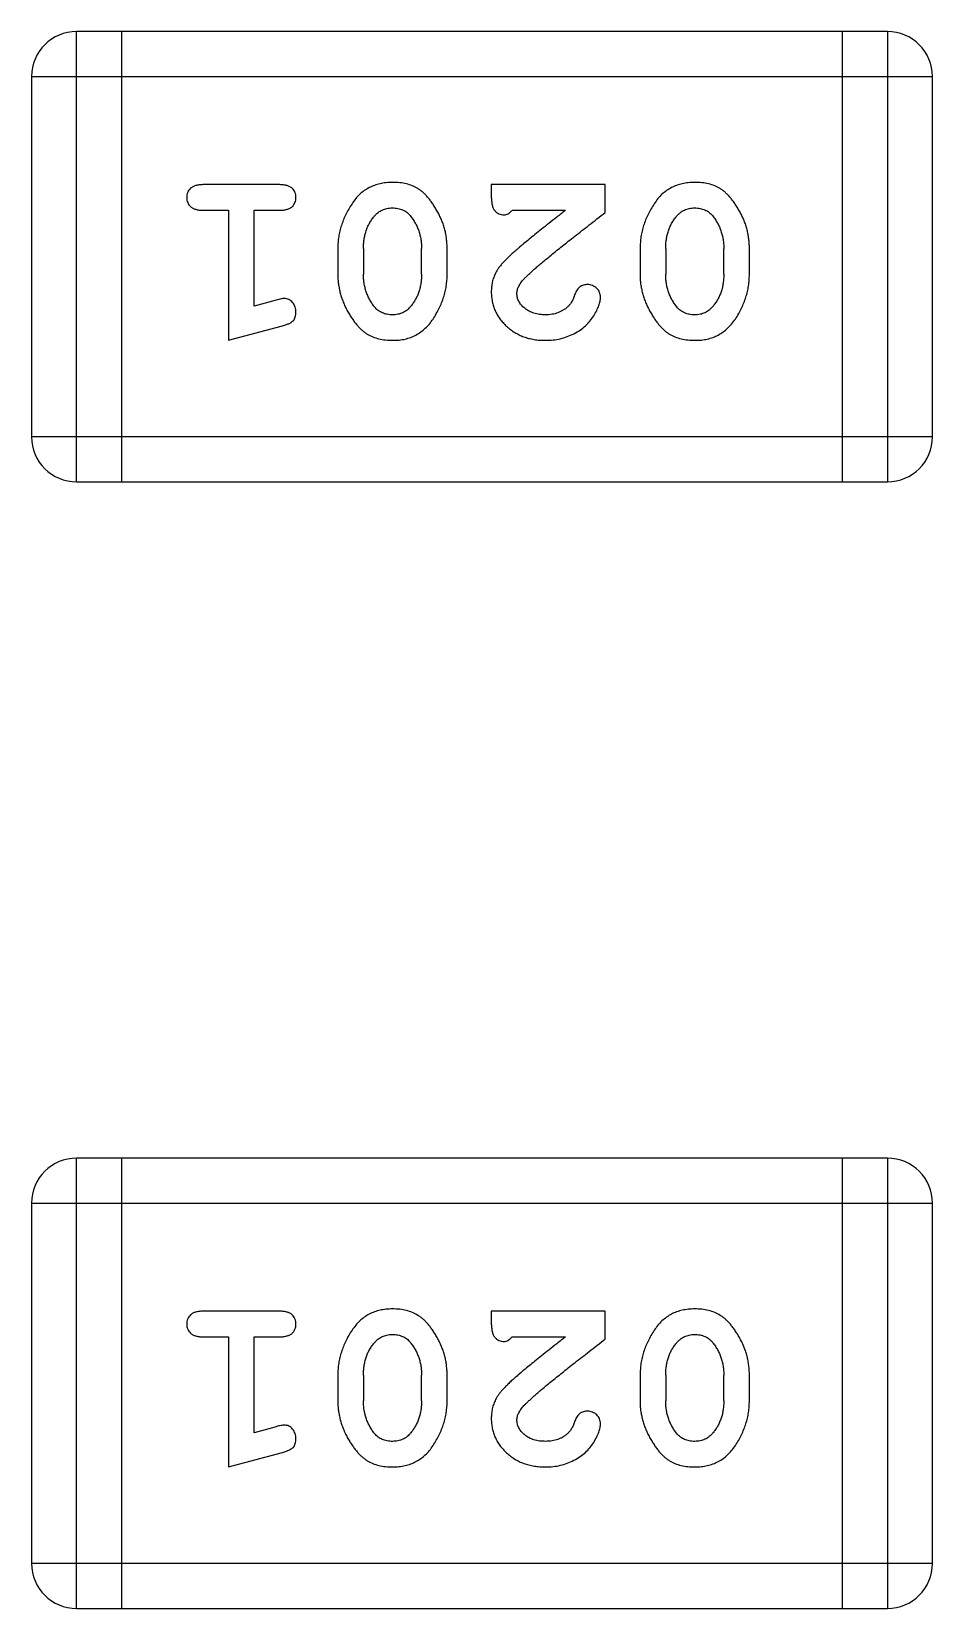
# Model space of a CAD drawing. Header units: millimetres. Extents: x 563 to 681, y 173 to 284.
# Drawn here: x 661.16 to 661.769, y 180.315 to 181.383 of the extents above; entities that cross this region are included whole.
import ezdxf

# ---------------------------------------------------------------- set-up
doc = ezdxf.new("R2010")
doc.units = ezdxf.units.MM
doc.header["$LTSCALE"] = 30.734
doc.layers.get('0').update_dxf_attribs({"linetype": 'CONTINUOUS'})

msp = doc.modelspace()

# ---------------------------------------------------------------- linework, layer by layer
at = {"linetype": 'Continuous'}
for p, q in [((661.7387, 181.3826), (661.1901, 181.3826)), ((661.1901, 181.0778), (661.1901, 181.3826)), ((661.2206, 181.0778), (661.2206, 181.3826)), ((661.7082, 181.3826), (661.7082, 181.0778)), ((661.7387, 181.3826), (661.7387, 181.0778)), ((661.1596, 181.3521), (661.7692, 181.3521)), ((661.1596, 181.3521), (661.1596, 181.1083)), ((661.7692, 181.1083), (661.7692, 181.3521)), ((661.3275, 181.279), (661.2756, 181.279)), ((661.5478, 181.279), (661.4707, 181.279)), ((661.4707, 181.279), (661.4707, 181.2711)), ((661.5478, 181.2601), (661.5478, 181.279)), ((661.2756, 181.2617), (661.2929, 181.2617)), ((661.2929, 181.2617), (661.2929, 181.1736)), ((661.3102, 181.2617), (661.3275, 181.2617)), ((661.3102, 181.1967), (661.3102, 181.2617)), ((661.4848, 181.2617), (661.521, 181.2617)), ((661.3669, 181.2359), (661.3669, 181.2182)), ((661.3842, 181.2357), (661.3842, 181.2184)), ((661.4235, 181.2184), (661.4235, 181.2357)), ((661.4408, 181.2182), (661.4408, 181.2359)), ((661.5714, 181.2359), (661.5714, 181.2182)), ((661.5887, 181.2357), (661.5887, 181.2184)), ((661.628, 181.2184), (661.628, 181.2357)), ((661.6453, 181.2182), (661.6453, 181.2359)), ((661.3252, 181.2008), (661.3102, 181.1967)), ((661.2929, 181.1736), (661.3295, 181.1834)), ((661.7692, 181.1083), (661.1596, 181.1083)), ((661.1901, 181.0778), (661.7387, 181.0778)), ((661.7387, 180.6201), (661.1901, 180.6201)), ((661.1901, 180.3153), (661.1901, 180.6201)), ((661.2206, 180.3153), (661.2206, 180.6201)), ((661.7082, 180.6201), (661.7082, 180.3153)), ((661.7387, 180.6201), (661.7387, 180.3153)), ((661.1596, 180.5896), (661.7692, 180.5896)), ((661.1596, 180.5896), (661.1596, 180.3458)), ((661.7692, 180.3458), (661.7692, 180.5896)), ((661.3275, 180.5165), (661.2756, 180.5165)), ((661.5478, 180.5165), (661.4707, 180.5165)), ((661.4707, 180.5165), (661.4707, 180.5086)), ((661.5478, 180.4976), (661.5478, 180.5165)), ((661.2756, 180.4992), (661.2929, 180.4992)), ((661.2929, 180.4992), (661.2929, 180.4111)), ((661.3102, 180.4992), (661.3275, 180.4992)), ((661.3102, 180.4342), (661.3102, 180.4992)), ((661.4848, 180.4992), (661.521, 180.4992)), ((661.3669, 180.4734), (661.3669, 180.4557)), ((661.3842, 180.4731), (661.3842, 180.4559)), ((661.4235, 180.4559), (661.4235, 180.4731)), ((661.4408, 180.4557), (661.4408, 180.4734)), ((661.5714, 180.4734), (661.5714, 180.4557)), ((661.5887, 180.4731), (661.5887, 180.4559)), ((661.628, 180.4559), (661.628, 180.4731)), ((661.6453, 180.4557), (661.6453, 180.4734)), ((661.3252, 180.4383), (661.3102, 180.4342)), ((661.2929, 180.4111), (661.3295, 180.4209)), ((661.7692, 180.3458), (661.1596, 180.3458)), ((661.1901, 180.3153), (661.7387, 180.3153))]:
    msp.add_line(p, q, dxfattribs=at)
for centre, start, end in [((661.1901, 181.3521), 90, 180), ((661.7387, 181.3521), 0, 90), ((661.1901, 181.1083), 180, 270), ((661.7387, 181.1083), 270, 0), ((661.1901, 180.5896), 90, 180), ((661.7387, 180.5896), 0, 90), ((661.1901, 180.3458), 180, 270), ((661.7387, 180.3458), 270, 0)]:
    msp.add_arc(centre, 0.0305, start, end, dxfattribs=at)
for points, knots in [([(661.2756, 181.279), (661.2747, 181.2789), (661.273, 181.2789), (661.2707, 181.2784), (661.2688, 181.2777), (661.2672, 181.2766), (661.266, 181.2753), (661.2652, 181.2738), (661.2647, 181.2721), (661.2646, 181.2709), (661.2646, 181.2703)], [0, 0, 0, 0, 0.169012, 0.317488, 0.445429, 0.560977, 0.67065, 0.776666, 0.88492, 1, 1, 1, 1]), ([(661.3385, 181.2703), (661.3385, 181.2709), (661.3384, 181.2721), (661.3379, 181.2738), (661.3371, 181.2753), (661.336, 181.2766), (661.3344, 181.2777), (661.3324, 181.2784), (661.3301, 181.2789), (661.3284, 181.2789), (661.3275, 181.279)], [0, 0, 0, 0, 0.115051, 0.223278, 0.329269, 0.437893, 0.554681, 0.682591, 0.83103, 1, 1, 1, 1]), ([(661.4038, 181.2805), (661.4023, 181.2805), (661.3995, 181.2804), (661.3954, 181.2797), (661.3916, 181.2786), (661.388, 181.277), (661.3847, 181.275), (661.3816, 181.2725), (661.3788, 181.2695), (661.3764, 181.2661), (661.3742, 181.2625), (661.3722, 181.2589), (661.3706, 181.2551), (661.3692, 181.2514), (661.3682, 181.2476), (661.3674, 181.2437), (661.3669, 181.2398), (661.3669, 181.2372), (661.3669, 181.2359)], [0, 0, 0, 0, 0.067217, 0.131051, 0.19272, 0.252824, 0.312745, 0.373449, 0.436041, 0.501494, 0.567761, 0.632087, 0.695096, 0.757109, 0.817993, 0.878657, 0.939311, 1, 1, 1, 1]), ([(661.4408, 181.2359), (661.4408, 181.237), (661.4407, 181.2391), (661.4404, 181.2423), (661.44, 181.2454), (661.4393, 181.2485), (661.4384, 181.2516), (661.4372, 181.2546), (661.436, 181.2575), (661.4345, 181.2604), (661.4329, 181.2631), (661.4313, 181.2657), (661.4297, 181.268), (661.428, 181.2701), (661.4263, 181.272), (661.4246, 181.2736), (661.4229, 181.2751), (661.4205, 181.2767), (661.4173, 181.2783), (661.4132, 181.2796), (661.4086, 181.2804), (661.4054, 181.2805), (661.4038, 181.2805)], [0, 0, 0, 0, 0.049886, 0.09882, 0.148132, 0.19689, 0.246038, 0.295176, 0.345305, 0.395692, 0.445312, 0.491875, 0.535813, 0.577009, 0.616081, 0.652689, 0.687585, 0.720206, 0.785062, 0.85223, 0.923759, 1, 1, 1, 1]), ([(661.6083, 181.2805), (661.6068, 181.2805), (661.604, 181.2804), (661.5999, 181.2797), (661.5961, 181.2786), (661.5925, 181.277), (661.5892, 181.275), (661.5861, 181.2725), (661.5833, 181.2695), (661.5809, 181.2661), (661.5787, 181.2625), (661.5767, 181.2589), (661.5751, 181.2551), (661.5737, 181.2514), (661.5727, 181.2476), (661.5719, 181.2437), (661.5715, 181.2398), (661.5714, 181.2372), (661.5714, 181.2359)], [0, 0, 0, 0, 0.067217, 0.131051, 0.19272, 0.252824, 0.312745, 0.373449, 0.436041, 0.501494, 0.567761, 0.632087, 0.695096, 0.757109, 0.817993, 0.878657, 0.939311, 1, 1, 1, 1]), ([(661.6453, 181.2359), (661.6453, 181.237), (661.6453, 181.2391), (661.6449, 181.2423), (661.6445, 181.2454), (661.6438, 181.2485), (661.6429, 181.2516), (661.6418, 181.2546), (661.6405, 181.2575), (661.639, 181.2604), (661.6375, 181.2631), (661.6358, 181.2657), (661.6342, 181.268), (661.6325, 181.2701), (661.6308, 181.272), (661.6291, 181.2736), (661.6274, 181.2751), (661.625, 181.2767), (661.6219, 181.2783), (661.6177, 181.2796), (661.6131, 181.2804), (661.6099, 181.2805), (661.6083, 181.2805)], [0, 0, 0, 0, 0.049886, 0.09882, 0.148132, 0.19689, 0.246038, 0.295176, 0.345305, 0.395692, 0.445312, 0.491875, 0.535813, 0.577009, 0.616081, 0.652689, 0.687585, 0.720206, 0.785062, 0.85223, 0.923759, 1, 1, 1, 1]), ([(661.2646, 181.2703), (661.2646, 181.2697), (661.2647, 181.2685), (661.2652, 181.2668), (661.266, 181.2653), (661.2672, 181.264), (661.2688, 181.2629), (661.2707, 181.2622), (661.273, 181.2617), (661.2747, 181.2617), (661.2756, 181.2617)], [0, 0, 0, 0, 0.11517, 0.223509, 0.328254, 0.438012, 0.553651, 0.682263, 0.830856, 1, 1, 1, 1]), ([(661.3275, 181.2617), (661.3284, 181.2617), (661.3301, 181.2617), (661.3324, 181.2622), (661.3344, 181.2629), (661.336, 181.264), (661.3371, 181.2654), (661.3379, 181.2668), (661.3384, 181.2685), (661.3385, 181.2697), (661.3385, 181.2703)], [0, 0, 0, 0, 0.169102, 0.317658, 0.446239, 0.563118, 0.671828, 0.776546, 0.884858, 1, 1, 1, 1]), ([(661.3914, 181.2574), (661.3918, 181.2579), (661.3926, 181.2588), (661.3939, 181.26), (661.3954, 181.261), (661.3969, 181.2618), (661.3985, 181.2625), (661.4001, 181.2629), (661.4019, 181.2632), (661.4031, 181.2632), (661.4037, 181.2632)], [0, 0, 0, 0, 0.129853, 0.25607, 0.380154, 0.49978, 0.62208, 0.743277, 0.868791, 1, 1, 1, 1]), ([(661.4037, 181.2632), (661.4043, 181.2632), (661.4056, 181.2632), (661.4074, 181.2629), (661.4091, 181.2625), (661.4107, 181.2619), (661.4122, 181.2612), (661.4135, 181.2603), (661.4148, 181.2592), (661.4155, 181.2584), (661.4159, 181.258)], [0, 0, 0, 0, 0.139844, 0.271849, 0.399162, 0.521619, 0.6402, 0.758957, 0.87828, 1, 1, 1, 1]), ([(661.4707, 181.2711), (661.4707, 181.27), (661.4708, 181.2681), (661.4712, 181.2654), (661.4719, 181.2631), (661.4729, 181.2614), (661.4742, 181.2601), (661.4758, 181.2592), (661.4775, 181.2586), (661.4787, 181.2585), (661.4793, 181.2585)], [0, 0, 0, 0, 0.1844, 0.34094, 0.473574, 0.586824, 0.690029, 0.789175, 0.890445, 1, 1, 1, 1]), ([(661.4793, 181.2585), (661.4798, 181.2586), (661.4807, 181.2586), (661.4821, 181.2593), (661.4835, 181.2603), (661.4844, 181.2612), (661.4848, 181.2617)], [0, 0, 0, 0, 0.20611, 0.432681, 0.695597, 1, 1, 1, 1]), ([(661.521, 181.2617), (661.519, 181.2601), (661.5152, 181.2571), (661.5097, 181.2528), (661.5048, 181.2489), (661.5003, 181.2453), (661.4964, 181.2421), (661.4929, 181.2393), (661.49, 181.2368), (661.4883, 181.2353), (661.4875, 181.2346)], [0, 0, 0, 0, 0.176662, 0.337826, 0.484741, 0.617764, 0.73494, 0.837793, 0.926412, 1, 1, 1, 1]), ([(661.5959, 181.2574), (661.5963, 181.2579), (661.5971, 181.2588), (661.5985, 181.26), (661.5999, 181.261), (661.6014, 181.2618), (661.603, 181.2625), (661.6046, 181.2629), (661.6064, 181.2632), (661.6076, 181.2632), (661.6082, 181.2632)], [0, 0, 0, 0, 0.129853, 0.25607, 0.380154, 0.49978, 0.62208, 0.743277, 0.868791, 1, 1, 1, 1]), ([(661.6082, 181.2632), (661.6089, 181.2632), (661.6101, 181.2632), (661.6119, 181.2629), (661.6136, 181.2625), (661.6152, 181.2619), (661.6167, 181.2612), (661.618, 181.2603), (661.6193, 181.2592), (661.62, 181.2584), (661.6204, 181.258)], [0, 0, 0, 0, 0.139844, 0.271849, 0.399162, 0.521619, 0.6402, 0.758957, 0.87828, 1, 1, 1, 1]), ([(661.3842, 181.2357), (661.3842, 181.2367), (661.3842, 181.2388), (661.3846, 181.2419), (661.3851, 181.2448), (661.386, 181.2476), (661.3869, 181.2503), (661.3882, 181.2528), (661.3897, 181.2552), (661.3908, 181.2567), (661.3914, 181.2574)], [0, 0, 0, 0, 0.135449, 0.266263, 0.393429, 0.516942, 0.639128, 0.758779, 0.879341, 1, 1, 1, 1]), ([(661.4159, 181.258), (661.4165, 181.2572), (661.4177, 181.2556), (661.4192, 181.253), (661.4206, 181.2504), (661.4216, 181.2476), (661.4225, 181.2448), (661.4231, 181.2418), (661.4234, 181.2388), (661.4235, 181.2367), (661.4235, 181.2357)], [0, 0, 0, 0, 0.124927, 0.248361, 0.370889, 0.492583, 0.61616, 0.741472, 0.869044, 1, 1, 1, 1]), ([(661.4928, 181.2151), (661.4932, 181.2156), (661.4942, 181.2165), (661.4958, 181.2181), (661.4977, 181.2198), (661.4998, 181.2218), (661.5023, 181.2239), (661.505, 181.2262), (661.508, 181.2287), (661.5113, 181.2314), (661.5149, 181.2344), (661.5188, 181.2374), (661.5229, 181.2407), (661.5273, 181.2442), (661.5321, 181.2479), (661.537, 181.2518), (661.5423, 181.2559), (661.5459, 181.2587), (661.5478, 181.2601)], [0, 0, 0, 0, 0.026647, 0.057942, 0.094152, 0.134806, 0.180631, 0.231142, 0.286385, 0.346321, 0.411439, 0.481035, 0.555329, 0.634592, 0.718826, 0.807759, 0.901393, 1, 1, 1, 1]), ([(661.5887, 181.2357), (661.5887, 181.2367), (661.5888, 181.2388), (661.5891, 181.2419), (661.5896, 181.2448), (661.5905, 181.2476), (661.5914, 181.2503), (661.5927, 181.2528), (661.5942, 181.2552), (661.5953, 181.2567), (661.5959, 181.2574)], [0, 0, 0, 0, 0.135449, 0.266263, 0.393429, 0.516942, 0.639128, 0.758779, 0.879341, 1, 1, 1, 1]), ([(661.6204, 181.258), (661.621, 181.2572), (661.6222, 181.2556), (661.6237, 181.253), (661.6251, 181.2504), (661.6261, 181.2476), (661.627, 181.2448), (661.6276, 181.2418), (661.6279, 181.2388), (661.628, 181.2367), (661.628, 181.2357)], [0, 0, 0, 0, 0.124927, 0.248361, 0.370889, 0.492583, 0.61616, 0.741472, 0.869044, 1, 1, 1, 1]), ([(661.4875, 181.2346), (661.4866, 181.2339), (661.4849, 181.2324), (661.4825, 181.2301), (661.4804, 181.228), (661.4785, 181.2261), (661.4769, 181.2242), (661.4756, 181.2224), (661.4744, 181.2208), (661.4733, 181.2187), (661.4723, 181.2162), (661.4713, 181.213), (661.4708, 181.2097), (661.4707, 181.2075), (661.4707, 181.2063)], [0, 0, 0, 0, 0.103002, 0.197728, 0.285279, 0.365235, 0.437224, 0.502446, 0.560545, 0.611446, 0.707576, 0.80349, 0.900532, 1, 1, 1, 1]), ([(661.3669, 181.2182), (661.3669, 181.2171), (661.3669, 181.215), (661.3672, 181.2118), (661.3678, 181.2086), (661.3684, 181.2055), (661.3693, 181.2025), (661.3705, 181.1995), (661.3717, 181.1965), (661.3732, 181.1936), (661.3748, 181.1909), (661.3765, 181.1883), (661.3781, 181.186), (661.3798, 181.1839), (661.3815, 181.1821), (661.3832, 181.1804), (661.385, 181.179), (661.3873, 181.1774), (661.3905, 181.1758), (661.3947, 181.1745), (661.3992, 181.1737), (661.4024, 181.1736), (661.404, 181.1736)], [0, 0, 0, 0, 0.049855, 0.099516, 0.148482, 0.19758, 0.246804, 0.296268, 0.346517, 0.397047, 0.446826, 0.49336, 0.537801, 0.579207, 0.617974, 0.654833, 0.689171, 0.722088, 0.786392, 0.853518, 0.924186, 1, 1, 1, 1]), ([(661.3917, 181.1962), (661.3911, 181.197), (661.3899, 181.1985), (661.3884, 181.2011), (661.3871, 181.2037), (661.386, 181.2065), (661.3852, 181.2093), (661.3846, 181.2123), (661.3842, 181.2153), (661.3842, 181.2174), (661.3842, 181.2184)], [0, 0, 0, 0, 0.125331, 0.248948, 0.371201, 0.494032, 0.616811, 0.742104, 0.868849, 1, 1, 1, 1]), ([(661.404, 181.1736), (661.4054, 181.1736), (661.4082, 181.1737), (661.4123, 181.1744), (661.4162, 181.1755), (661.4197, 181.1771), (661.423, 181.1792), (661.4261, 181.1817), (661.4289, 181.1846), (661.4313, 181.188), (661.4335, 181.1916), (661.4355, 181.1953), (661.4371, 181.199), (661.4385, 181.2028), (661.4395, 181.2066), (661.4403, 181.2104), (661.4407, 181.2143), (661.4408, 181.2169), (661.4408, 181.2182)], [0, 0, 0, 0, 0.06692, 0.130834, 0.19258, 0.252759, 0.312631, 0.373411, 0.436359, 0.501894, 0.568244, 0.632472, 0.69556, 0.757163, 0.818592, 0.878885, 0.939235, 1, 1, 1, 1]), ([(661.4235, 181.2184), (661.4235, 181.2174), (661.4234, 181.2153), (661.4231, 181.2123), (661.4225, 181.2093), (661.4217, 181.2065), (661.4207, 181.2038), (661.4194, 181.2013), (661.418, 181.1989), (661.4168, 181.1974), (661.4162, 181.1967)], [0, 0, 0, 0, 0.135446, 0.266257, 0.393419, 0.517936, 0.639137, 0.758785, 0.879345, 1, 1, 1, 1]), ([(661.488, 181.2054), (661.4881, 181.2062), (661.4882, 181.2078), (661.4892, 181.2103), (661.4907, 181.2127), (661.492, 181.2143), (661.4928, 181.2151)], [0, 0, 0, 0, 0.212836, 0.442809, 0.70317, 1, 1, 1, 1]), ([(661.5358, 181.2113), (661.5353, 181.2113), (661.5344, 181.2113), (661.533, 181.211), (661.5317, 181.2105), (661.5306, 181.2098), (661.5296, 181.2089), (661.5287, 181.2078), (661.5279, 181.2064), (661.5275, 181.2053), (661.5273, 181.2048)], [0, 0, 0, 0, 0.127347, 0.246131, 0.359406, 0.470543, 0.586092, 0.711469, 0.847022, 1, 1, 1, 1]), ([(661.5446, 181.2029), (661.5446, 181.2034), (661.5445, 181.2045), (661.544, 181.2061), (661.5432, 181.2075), (661.5421, 181.2088), (661.5407, 181.2099), (661.5392, 181.2107), (661.5375, 181.2113), (661.5364, 181.2113), (661.5358, 181.2113)], [0, 0, 0, 0, 0.120856, 0.239483, 0.360995, 0.490166, 0.620982, 0.746416, 0.870253, 1, 1, 1, 1]), ([(661.5714, 181.2182), (661.5714, 181.2171), (661.5714, 181.215), (661.5717, 181.2118), (661.5723, 181.2086), (661.5729, 181.2055), (661.5739, 181.2025), (661.575, 181.1995), (661.5763, 181.1965), (661.5778, 181.1936), (661.5794, 181.1909), (661.581, 181.1883), (661.5826, 181.186), (661.5843, 181.1839), (661.586, 181.1821), (661.5877, 181.1804), (661.5895, 181.179), (661.5918, 181.1774), (661.595, 181.1758), (661.5992, 181.1745), (661.6037, 181.1737), (661.6069, 181.1736), (661.6085, 181.1736)], [0, 0, 0, 0, 0.049855, 0.099516, 0.148482, 0.19758, 0.246804, 0.296268, 0.346517, 0.397047, 0.446826, 0.49336, 0.537801, 0.579207, 0.617974, 0.654833, 0.689171, 0.722088, 0.786392, 0.853518, 0.924186, 1, 1, 1, 1]), ([(661.5962, 181.1962), (661.5956, 181.197), (661.5944, 181.1985), (661.5929, 181.2011), (661.5916, 181.2037), (661.5905, 181.2065), (661.5897, 181.2093), (661.5891, 181.2123), (661.5888, 181.2153), (661.5887, 181.2174), (661.5887, 181.2184)], [0, 0, 0, 0, 0.125331, 0.248948, 0.371201, 0.494032, 0.616811, 0.742104, 0.868849, 1, 1, 1, 1]), ([(661.6085, 181.1736), (661.61, 181.1736), (661.6128, 181.1737), (661.6168, 181.1744), (661.6207, 181.1755), (661.6243, 181.1771), (661.6276, 181.1792), (661.6306, 181.1817), (661.6334, 181.1846), (661.6359, 181.188), (661.6381, 181.1916), (661.64, 181.1953), (661.6416, 181.199), (661.643, 181.2028), (661.644, 181.2066), (661.6448, 181.2104), (661.6452, 181.2143), (661.6453, 181.2169), (661.6453, 181.2182)], [0, 0, 0, 0, 0.06692, 0.130834, 0.19258, 0.252759, 0.312631, 0.373411, 0.436359, 0.501894, 0.568244, 0.632472, 0.69556, 0.757163, 0.818592, 0.878885, 0.939235, 1, 1, 1, 1]), ([(661.628, 181.2184), (661.628, 181.2174), (661.6279, 181.2153), (661.6276, 181.2123), (661.6271, 181.2093), (661.6262, 181.2065), (661.6252, 181.2038), (661.624, 181.2013), (661.6225, 181.1989), (661.6213, 181.1974), (661.6208, 181.1967)], [0, 0, 0, 0, 0.135446, 0.266257, 0.393419, 0.517936, 0.639137, 0.758785, 0.879345, 1, 1, 1, 1]), ([(661.3307, 181.2019), (661.3303, 181.2019), (661.3296, 181.2018), (661.3283, 181.2016), (661.3269, 181.2013), (661.3258, 181.201), (661.3252, 181.2008)], [0, 0, 0, 0, 0.183151, 0.413144, 0.682305, 1, 1, 1, 1]), ([(661.3385, 181.1926), (661.3385, 181.1932), (661.3385, 181.1945), (661.338, 181.1962), (661.3373, 181.1978), (661.3363, 181.1992), (661.3351, 181.2004), (661.3337, 181.2013), (661.3322, 181.2018), (661.3312, 181.2018), (661.3307, 181.2019)], [0, 0, 0, 0, 0.138815, 0.27042, 0.39836, 0.52875, 0.654955, 0.771147, 0.884581, 1, 1, 1, 1]), ([(661.4707, 181.2063), (661.4707, 181.2052), (661.4708, 181.203), (661.4713, 181.1998), (661.4721, 181.1967), (661.4732, 181.1937), (661.4747, 181.1909), (661.4765, 181.1881), (661.4786, 181.1855), (661.481, 181.1831), (661.4836, 181.1809), (661.4865, 181.1789), (661.4895, 181.1773), (661.4927, 181.1759), (661.4961, 181.1749), (661.4997, 181.1741), (661.5035, 181.1736), (661.5061, 181.1736), (661.5074, 181.1736)], [0, 0, 0, 0, 0.060981, 0.120256, 0.178148, 0.236115, 0.293993, 0.352864, 0.413358, 0.476056, 0.539296, 0.602396, 0.665116, 0.728325, 0.792919, 0.859317, 0.928302, 1, 1, 1, 1]), ([(661.5075, 181.1909), (661.5061, 181.1909), (661.5034, 181.191), (661.4996, 181.1919), (661.4962, 181.1932), (661.4933, 181.1952), (661.491, 181.1974), (661.4892, 181.1999), (661.4882, 181.2026), (661.4881, 181.2045), (661.488, 181.2054)], [0, 0, 0, 0, 0.156344, 0.299348, 0.4327, 0.561, 0.682299, 0.791883, 0.89611, 1, 1, 1, 1]), ([(661.5074, 181.1736), (661.5091, 181.1736), (661.5124, 181.1737), (661.5174, 181.1746), (661.5221, 181.176), (661.5266, 181.178), (661.5307, 181.1804), (661.5344, 181.1833), (661.5375, 181.1866), (661.54, 181.1901), (661.542, 181.1937), (661.5435, 181.197), (661.5444, 181.2), (661.5446, 181.202), (661.5446, 181.2029)], [0, 0, 0, 0, 0.098286, 0.193983, 0.289056, 0.384352, 0.477435, 0.566197, 0.652355, 0.737986, 0.818188, 0.887401, 0.94802, 1, 1, 1, 1]), ([(661.5273, 181.2048), (661.527, 181.2039), (661.5264, 181.2022), (661.5252, 181.1999), (661.5239, 181.1978), (661.5229, 181.1968), (661.5224, 181.1963)], [0, 0, 0, 0, 0.285518, 0.544185, 0.781367, 1, 1, 1, 1]), ([(661.3295, 181.1834), (661.3303, 181.1837), (661.3319, 181.1842), (661.334, 181.185), (661.3356, 181.1859), (661.3368, 181.187), (661.3376, 181.1881), (661.3381, 181.1895), (661.3385, 181.191), (661.3385, 181.1921), (661.3385, 181.1926)], [0, 0, 0, 0, 0.187321, 0.344927, 0.475328, 0.579604, 0.674244, 0.773631, 0.882025, 1, 1, 1, 1]), ([(661.4039, 181.1909), (661.4032, 181.1909), (661.402, 181.1909), (661.4002, 181.1912), (661.3985, 181.1916), (661.3969, 181.1922), (661.3955, 181.1929), (661.3941, 181.1938), (661.3928, 181.1949), (661.3921, 181.1957), (661.3917, 181.1962)], [0, 0, 0, 0, 0.138115, 0.270177, 0.397547, 0.520057, 0.63869, 0.757499, 0.878226, 1, 1, 1, 1]), ([(661.4162, 181.1967), (661.4158, 181.1962), (661.415, 181.1953), (661.4137, 181.1941), (661.4123, 181.1931), (661.4108, 181.1923), (661.4092, 181.1916), (661.4075, 181.1912), (661.4057, 181.1909), (661.4045, 181.1909), (661.4039, 181.1909)], [0, 0, 0, 0, 0.13042, 0.256046, 0.378133, 0.498725, 0.620452, 0.742761, 0.869406, 1, 1, 1, 1]), ([(661.5224, 181.1963), (661.5219, 181.1958), (661.5209, 181.195), (661.5192, 181.1939), (661.5175, 181.193), (661.5157, 181.1922), (661.5138, 181.1916), (661.5118, 181.1912), (661.5097, 181.1909), (661.5082, 181.1909), (661.5075, 181.1909)], [0, 0, 0, 0, 0.121873, 0.243139, 0.363336, 0.485133, 0.607572, 0.734701, 0.864814, 1, 1, 1, 1]), ([(661.6084, 181.1909), (661.6078, 181.1909), (661.6065, 181.1909), (661.6047, 181.1912), (661.603, 181.1916), (661.6014, 181.1922), (661.6, 181.1929), (661.5986, 181.1938), (661.5973, 181.1949), (661.5966, 181.1957), (661.5962, 181.1962)], [0, 0, 0, 0, 0.138115, 0.270177, 0.397547, 0.520057, 0.63869, 0.757499, 0.878226, 1, 1, 1, 1]), ([(661.6208, 181.1967), (661.6203, 181.1962), (661.6195, 181.1953), (661.6182, 181.1941), (661.6168, 181.1931), (661.6153, 181.1923), (661.6137, 181.1916), (661.612, 181.1912), (661.6102, 181.1909), (661.609, 181.1909), (661.6084, 181.1909)], [0, 0, 0, 0, 0.13042, 0.256046, 0.378133, 0.498725, 0.620452, 0.742761, 0.869406, 1, 1, 1, 1]), ([(661.2756, 180.5165), (661.2747, 180.5164), (661.273, 180.5164), (661.2707, 180.5159), (661.2688, 180.5152), (661.2672, 180.5141), (661.266, 180.5128), (661.2652, 180.5113), (661.2647, 180.5096), (661.2646, 180.5084), (661.2646, 180.5078)], [0, 0, 0, 0, 0.169012, 0.317488, 0.445429, 0.560977, 0.67065, 0.776666, 0.88492, 1, 1, 1, 1]), ([(661.3385, 180.5078), (661.3385, 180.5084), (661.3384, 180.5096), (661.3379, 180.5113), (661.3371, 180.5128), (661.336, 180.5141), (661.3344, 180.5152), (661.3324, 180.5159), (661.3301, 180.5164), (661.3284, 180.5164), (661.3275, 180.5165)], [0, 0, 0, 0, 0.115051, 0.223278, 0.329269, 0.437893, 0.554681, 0.682591, 0.83103, 1, 1, 1, 1]), ([(661.4038, 180.518), (661.4023, 180.518), (661.3995, 180.5179), (661.3954, 180.5172), (661.3916, 180.5161), (661.388, 180.5145), (661.3847, 180.5125), (661.3816, 180.5099), (661.3788, 180.507), (661.3764, 180.5036), (661.3742, 180.5), (661.3722, 180.4963), (661.3706, 180.4926), (661.3692, 180.4889), (661.3682, 180.4851), (661.3674, 180.4812), (661.3669, 180.4773), (661.3669, 180.4747), (661.3669, 180.4734)], [0, 0, 0, 0, 0.067217, 0.131051, 0.19272, 0.252824, 0.312745, 0.373449, 0.436041, 0.501494, 0.567761, 0.632087, 0.695096, 0.757109, 0.817993, 0.878657, 0.939311, 1, 1, 1, 1]), ([(661.4408, 180.4734), (661.4408, 180.4745), (661.4407, 180.4766), (661.4404, 180.4798), (661.44, 180.4829), (661.4393, 180.486), (661.4384, 180.4891), (661.4372, 180.492), (661.436, 180.495), (661.4345, 180.4979), (661.4329, 180.5006), (661.4313, 180.5032), (661.4297, 180.5055), (661.428, 180.5076), (661.4263, 180.5095), (661.4246, 180.5111), (661.4229, 180.5125), (661.4205, 180.5141), (661.4173, 180.5157), (661.4132, 180.5171), (661.4086, 180.5179), (661.4054, 180.518), (661.4038, 180.518)], [0, 0, 0, 0, 0.049886, 0.09882, 0.148132, 0.19689, 0.246038, 0.295176, 0.345305, 0.395692, 0.445312, 0.491875, 0.535813, 0.577009, 0.616081, 0.652689, 0.687585, 0.720206, 0.785062, 0.85223, 0.923759, 1, 1, 1, 1]), ([(661.6083, 180.518), (661.6068, 180.518), (661.604, 180.5179), (661.5999, 180.5172), (661.5961, 180.5161), (661.5925, 180.5145), (661.5892, 180.5125), (661.5861, 180.5099), (661.5833, 180.507), (661.5809, 180.5036), (661.5787, 180.5), (661.5767, 180.4963), (661.5751, 180.4926), (661.5737, 180.4889), (661.5727, 180.4851), (661.5719, 180.4812), (661.5715, 180.4773), (661.5714, 180.4747), (661.5714, 180.4734)], [0, 0, 0, 0, 0.067217, 0.131051, 0.19272, 0.252824, 0.312745, 0.373449, 0.436041, 0.501494, 0.567761, 0.632087, 0.695096, 0.757109, 0.817993, 0.878657, 0.939311, 1, 1, 1, 1]), ([(661.6453, 180.4734), (661.6453, 180.4745), (661.6453, 180.4766), (661.6449, 180.4798), (661.6445, 180.4829), (661.6438, 180.486), (661.6429, 180.4891), (661.6418, 180.492), (661.6405, 180.495), (661.639, 180.4979), (661.6375, 180.5006), (661.6358, 180.5032), (661.6342, 180.5055), (661.6325, 180.5076), (661.6308, 180.5095), (661.6291, 180.5111), (661.6274, 180.5125), (661.625, 180.5141), (661.6219, 180.5157), (661.6177, 180.5171), (661.6131, 180.5179), (661.6099, 180.518), (661.6083, 180.518)], [0, 0, 0, 0, 0.049886, 0.09882, 0.148132, 0.19689, 0.246038, 0.295176, 0.345305, 0.395692, 0.445312, 0.491875, 0.535813, 0.577009, 0.616081, 0.652689, 0.687585, 0.720206, 0.785062, 0.85223, 0.923759, 1, 1, 1, 1]), ([(661.2646, 180.5078), (661.2646, 180.5072), (661.2647, 180.506), (661.2652, 180.5043), (661.266, 180.5028), (661.2672, 180.5015), (661.2688, 180.5004), (661.2707, 180.4997), (661.273, 180.4992), (661.2747, 180.4992), (661.2756, 180.4992)], [0, 0, 0, 0, 0.11517, 0.223509, 0.328254, 0.438012, 0.553651, 0.682263, 0.830856, 1, 1, 1, 1]), ([(661.3275, 180.4992), (661.3284, 180.4992), (661.3301, 180.4992), (661.3324, 180.4997), (661.3344, 180.5004), (661.336, 180.5015), (661.3371, 180.5028), (661.3379, 180.5043), (661.3384, 180.506), (661.3385, 180.5072), (661.3385, 180.5078)], [0, 0, 0, 0, 0.169102, 0.317658, 0.446239, 0.563118, 0.671828, 0.776546, 0.884858, 1, 1, 1, 1]), ([(661.4707, 180.5086), (661.4707, 180.5075), (661.4708, 180.5055), (661.4712, 180.5028), (661.4719, 180.5006), (661.4729, 180.4989), (661.4742, 180.4976), (661.4758, 180.4967), (661.4775, 180.4961), (661.4787, 180.496), (661.4793, 180.496)], [0, 0, 0, 0, 0.1844, 0.34094, 0.473574, 0.586824, 0.690029, 0.789175, 0.890445, 1, 1, 1, 1]), ([(661.3842, 180.4731), (661.3842, 180.4742), (661.3842, 180.4763), (661.3846, 180.4793), (661.3851, 180.4823), (661.386, 180.4851), (661.3869, 180.4878), (661.3882, 180.4903), (661.3897, 180.4927), (661.3908, 180.4942), (661.3914, 180.4949)], [0, 0, 0, 0, 0.135449, 0.266263, 0.393429, 0.516942, 0.639128, 0.758779, 0.879341, 1, 1, 1, 1]), ([(661.3914, 180.4949), (661.3918, 180.4954), (661.3926, 180.4963), (661.3939, 180.4975), (661.3954, 180.4985), (661.3969, 180.4993), (661.3985, 180.4999), (661.4001, 180.5004), (661.4019, 180.5007), (661.4031, 180.5007), (661.4037, 180.5007)], [0, 0, 0, 0, 0.129853, 0.25607, 0.380154, 0.49978, 0.62208, 0.743277, 0.868791, 1, 1, 1, 1]), ([(661.4037, 180.5007), (661.4043, 180.5007), (661.4056, 180.5007), (661.4074, 180.5004), (661.4091, 180.5), (661.4107, 180.4994), (661.4122, 180.4987), (661.4135, 180.4978), (661.4148, 180.4967), (661.4155, 180.4959), (661.4159, 180.4954)], [0, 0, 0, 0, 0.139844, 0.271849, 0.399162, 0.521619, 0.6402, 0.758957, 0.87828, 1, 1, 1, 1]), ([(661.4159, 180.4954), (661.4165, 180.4946), (661.4177, 180.4931), (661.4192, 180.4905), (661.4206, 180.4879), (661.4216, 180.4851), (661.4225, 180.4823), (661.4231, 180.4793), (661.4234, 180.4763), (661.4235, 180.4742), (661.4235, 180.4731)], [0, 0, 0, 0, 0.124927, 0.248361, 0.370889, 0.492583, 0.61616, 0.741472, 0.869044, 1, 1, 1, 1]), ([(661.4793, 180.496), (661.4798, 180.496), (661.4807, 180.4961), (661.4821, 180.4968), (661.4835, 180.4978), (661.4844, 180.4987), (661.4848, 180.4992)], [0, 0, 0, 0, 0.20611, 0.432681, 0.695597, 1, 1, 1, 1]), ([(661.521, 180.4992), (661.519, 180.4976), (661.5152, 180.4946), (661.5097, 180.4903), (661.5048, 180.4864), (661.5003, 180.4828), (661.4964, 180.4796), (661.4929, 180.4768), (661.49, 180.4743), (661.4883, 180.4728), (661.4875, 180.4721)], [0, 0, 0, 0, 0.176662, 0.337826, 0.484741, 0.617764, 0.73494, 0.837793, 0.926412, 1, 1, 1, 1]), ([(661.4928, 180.4526), (661.4932, 180.453), (661.4942, 180.454), (661.4958, 180.4556), (661.4977, 180.4573), (661.4998, 180.4592), (661.5023, 180.4614), (661.505, 180.4637), (661.508, 180.4662), (661.5113, 180.4689), (661.5149, 180.4718), (661.5188, 180.4749), (661.5229, 180.4782), (661.5273, 180.4817), (661.5321, 180.4854), (661.537, 180.4893), (661.5423, 180.4934), (661.5459, 180.4962), (661.5478, 180.4976)], [0, 0, 0, 0, 0.026647, 0.057942, 0.094152, 0.134806, 0.180631, 0.231142, 0.286385, 0.346321, 0.411439, 0.481035, 0.555329, 0.634592, 0.718826, 0.807759, 0.901393, 1, 1, 1, 1]), ([(661.5887, 180.4731), (661.5887, 180.4742), (661.5888, 180.4763), (661.5891, 180.4793), (661.5896, 180.4823), (661.5905, 180.4851), (661.5914, 180.4878), (661.5927, 180.4903), (661.5942, 180.4927), (661.5953, 180.4942), (661.5959, 180.4949)], [0, 0, 0, 0, 0.135449, 0.266263, 0.393429, 0.516942, 0.639128, 0.758779, 0.879341, 1, 1, 1, 1]), ([(661.5959, 180.4949), (661.5963, 180.4954), (661.5971, 180.4963), (661.5985, 180.4975), (661.5999, 180.4985), (661.6014, 180.4993), (661.603, 180.4999), (661.6046, 180.5004), (661.6064, 180.5007), (661.6076, 180.5007), (661.6082, 180.5007)], [0, 0, 0, 0, 0.129853, 0.25607, 0.380154, 0.49978, 0.62208, 0.743277, 0.868791, 1, 1, 1, 1]), ([(661.6082, 180.5007), (661.6089, 180.5007), (661.6101, 180.5007), (661.6119, 180.5004), (661.6136, 180.5), (661.6152, 180.4994), (661.6167, 180.4987), (661.618, 180.4978), (661.6193, 180.4967), (661.62, 180.4959), (661.6204, 180.4954)], [0, 0, 0, 0, 0.139844, 0.271849, 0.399162, 0.521619, 0.6402, 0.758957, 0.87828, 1, 1, 1, 1]), ([(661.6204, 180.4954), (661.621, 180.4946), (661.6222, 180.4931), (661.6237, 180.4905), (661.6251, 180.4879), (661.6261, 180.4851), (661.627, 180.4823), (661.6276, 180.4793), (661.6279, 180.4763), (661.628, 180.4742), (661.628, 180.4731)], [0, 0, 0, 0, 0.124927, 0.248361, 0.370889, 0.492583, 0.61616, 0.741472, 0.869044, 1, 1, 1, 1]), ([(661.4875, 180.4721), (661.4866, 180.4713), (661.4849, 180.4699), (661.4825, 180.4676), (661.4804, 180.4655), (661.4785, 180.4635), (661.4769, 180.4617), (661.4756, 180.4599), (661.4744, 180.4583), (661.4733, 180.4562), (661.4723, 180.4537), (661.4713, 180.4505), (661.4708, 180.4472), (661.4707, 180.445), (661.4707, 180.4438)], [0, 0, 0, 0, 0.103002, 0.197728, 0.285279, 0.365235, 0.437224, 0.502446, 0.560545, 0.611446, 0.707576, 0.80349, 0.900532, 1, 1, 1, 1]), ([(661.3669, 180.4557), (661.3669, 180.4546), (661.3669, 180.4524), (661.3672, 180.4493), (661.3678, 180.4461), (661.3684, 180.443), (661.3693, 180.44), (661.3705, 180.437), (661.3717, 180.434), (661.3732, 180.4311), (661.3748, 180.4284), (661.3765, 180.4258), (661.3781, 180.4235), (661.3798, 180.4214), (661.3815, 180.4195), (661.3832, 180.4179), (661.385, 180.4165), (661.3873, 180.4149), (661.3905, 180.4133), (661.3947, 180.412), (661.3992, 180.4112), (661.4024, 180.4111), (661.404, 180.4111)], [0, 0, 0, 0, 0.049855, 0.099516, 0.148482, 0.19758, 0.246804, 0.296268, 0.346517, 0.397047, 0.446826, 0.49336, 0.537801, 0.579207, 0.617974, 0.654833, 0.689171, 0.722088, 0.786392, 0.853518, 0.924186, 1, 1, 1, 1]), ([(661.3917, 180.4336), (661.3911, 180.4344), (661.3899, 180.436), (661.3884, 180.4386), (661.3871, 180.4412), (661.386, 180.444), (661.3852, 180.4468), (661.3846, 180.4498), (661.3842, 180.4528), (661.3842, 180.4549), (661.3842, 180.4559)], [0, 0, 0, 0, 0.125331, 0.248948, 0.371201, 0.494032, 0.616811, 0.742104, 0.868849, 1, 1, 1, 1]), ([(661.404, 180.4111), (661.4054, 180.4111), (661.4082, 180.4112), (661.4123, 180.4119), (661.4162, 180.413), (661.4197, 180.4146), (661.423, 180.4167), (661.4261, 180.4192), (661.4289, 180.4221), (661.4313, 180.4255), (661.4335, 180.4291), (661.4355, 180.4328), (661.4371, 180.4365), (661.4385, 180.4403), (661.4395, 180.4441), (661.4403, 180.4479), (661.4407, 180.4518), (661.4408, 180.4544), (661.4408, 180.4557)], [0, 0, 0, 0, 0.06692, 0.130834, 0.19258, 0.252759, 0.312631, 0.373411, 0.436359, 0.501894, 0.568244, 0.632472, 0.69556, 0.757163, 0.818592, 0.878885, 0.939235, 1, 1, 1, 1]), ([(661.4235, 180.4559), (661.4235, 180.4549), (661.4234, 180.4528), (661.4231, 180.4497), (661.4225, 180.4468), (661.4217, 180.444), (661.4207, 180.4413), (661.4194, 180.4388), (661.418, 180.4364), (661.4168, 180.4349), (661.4162, 180.4342)], [0, 0, 0, 0, 0.135446, 0.266257, 0.393419, 0.517936, 0.639137, 0.758785, 0.879345, 1, 1, 1, 1]), ([(661.488, 180.4429), (661.4881, 180.4437), (661.4882, 180.4453), (661.4892, 180.4477), (661.4907, 180.4502), (661.492, 180.4518), (661.4928, 180.4526)], [0, 0, 0, 0, 0.212836, 0.442809, 0.70317, 1, 1, 1, 1]), ([(661.5714, 180.4557), (661.5714, 180.4546), (661.5714, 180.4524), (661.5717, 180.4493), (661.5723, 180.4461), (661.5729, 180.443), (661.5739, 180.44), (661.575, 180.437), (661.5763, 180.434), (661.5778, 180.4311), (661.5794, 180.4284), (661.581, 180.4258), (661.5826, 180.4235), (661.5843, 180.4214), (661.586, 180.4195), (661.5877, 180.4179), (661.5895, 180.4165), (661.5918, 180.4149), (661.595, 180.4133), (661.5992, 180.412), (661.6037, 180.4112), (661.6069, 180.4111), (661.6085, 180.4111)], [0, 0, 0, 0, 0.049855, 0.099516, 0.148482, 0.19758, 0.246804, 0.296268, 0.346517, 0.397047, 0.446826, 0.49336, 0.537801, 0.579207, 0.617974, 0.654833, 0.689171, 0.722088, 0.786392, 0.853518, 0.924186, 1, 1, 1, 1]), ([(661.5962, 180.4336), (661.5956, 180.4344), (661.5944, 180.436), (661.5929, 180.4386), (661.5916, 180.4412), (661.5905, 180.444), (661.5897, 180.4468), (661.5891, 180.4498), (661.5888, 180.4528), (661.5887, 180.4549), (661.5887, 180.4559)], [0, 0, 0, 0, 0.125331, 0.248948, 0.371201, 0.494032, 0.616811, 0.742104, 0.868849, 1, 1, 1, 1]), ([(661.6085, 180.4111), (661.61, 180.4111), (661.6128, 180.4112), (661.6168, 180.4119), (661.6207, 180.413), (661.6243, 180.4146), (661.6276, 180.4167), (661.6306, 180.4192), (661.6334, 180.4221), (661.6359, 180.4255), (661.6381, 180.4291), (661.64, 180.4328), (661.6416, 180.4365), (661.643, 180.4403), (661.644, 180.4441), (661.6448, 180.4479), (661.6452, 180.4518), (661.6453, 180.4544), (661.6453, 180.4557)], [0, 0, 0, 0, 0.06692, 0.130834, 0.19258, 0.252759, 0.312631, 0.373411, 0.436359, 0.501894, 0.568244, 0.632472, 0.69556, 0.757163, 0.818592, 0.878885, 0.939235, 1, 1, 1, 1]), ([(661.628, 180.4559), (661.628, 180.4549), (661.6279, 180.4528), (661.6276, 180.4497), (661.6271, 180.4468), (661.6262, 180.444), (661.6252, 180.4413), (661.624, 180.4388), (661.6225, 180.4364), (661.6213, 180.4349), (661.6208, 180.4342)], [0, 0, 0, 0, 0.135446, 0.266257, 0.393419, 0.517936, 0.639137, 0.758785, 0.879345, 1, 1, 1, 1]), ([(661.4707, 180.4438), (661.4707, 180.4427), (661.4708, 180.4405), (661.4713, 180.4373), (661.4721, 180.4342), (661.4732, 180.4312), (661.4747, 180.4283), (661.4765, 180.4256), (661.4786, 180.423), (661.481, 180.4206), (661.4836, 180.4184), (661.4865, 180.4164), (661.4895, 180.4147), (661.4927, 180.4134), (661.4961, 180.4124), (661.4997, 180.4116), (661.5035, 180.4111), (661.5061, 180.4111), (661.5074, 180.4111)], [0, 0, 0, 0, 0.060981, 0.120256, 0.178148, 0.236115, 0.293993, 0.352864, 0.413358, 0.476056, 0.539296, 0.602396, 0.665116, 0.728325, 0.792919, 0.859317, 0.928302, 1, 1, 1, 1]), ([(661.5075, 180.4284), (661.5061, 180.4284), (661.5034, 180.4285), (661.4996, 180.4293), (661.4962, 180.4307), (661.4933, 180.4326), (661.491, 180.4349), (661.4892, 180.4374), (661.4882, 180.4401), (661.4881, 180.442), (661.488, 180.4429)], [0, 0, 0, 0, 0.156344, 0.299348, 0.4327, 0.561, 0.682299, 0.791883, 0.89611, 1, 1, 1, 1]), ([(661.5074, 180.4111), (661.5091, 180.4111), (661.5124, 180.4112), (661.5174, 180.4121), (661.5221, 180.4135), (661.5266, 180.4155), (661.5307, 180.4179), (661.5344, 180.4208), (661.5375, 180.424), (661.54, 180.4276), (661.542, 180.4312), (661.5435, 180.4345), (661.5444, 180.4375), (661.5446, 180.4395), (661.5446, 180.4404)], [0, 0, 0, 0, 0.098286, 0.193983, 0.289056, 0.384352, 0.477435, 0.566197, 0.652355, 0.737986, 0.818188, 0.887401, 0.94802, 1, 1, 1, 1]), ([(661.5273, 180.4422), (661.527, 180.4414), (661.5264, 180.4396), (661.5252, 180.4374), (661.5239, 180.4353), (661.5229, 180.4343), (661.5224, 180.4337)], [0, 0, 0, 0, 0.285518, 0.544185, 0.781367, 1, 1, 1, 1]), ([(661.5358, 180.4488), (661.5353, 180.4488), (661.5344, 180.4488), (661.533, 180.4485), (661.5317, 180.448), (661.5306, 180.4473), (661.5296, 180.4464), (661.5287, 180.4453), (661.5279, 180.4438), (661.5275, 180.4428), (661.5273, 180.4422)], [0, 0, 0, 0, 0.127347, 0.246131, 0.359406, 0.470543, 0.586092, 0.711469, 0.847022, 1, 1, 1, 1]), ([(661.5446, 180.4404), (661.5446, 180.4409), (661.5445, 180.442), (661.544, 180.4436), (661.5432, 180.445), (661.5421, 180.4463), (661.5407, 180.4474), (661.5392, 180.4482), (661.5375, 180.4487), (661.5364, 180.4488), (661.5358, 180.4488)], [0, 0, 0, 0, 0.120856, 0.239483, 0.360995, 0.490166, 0.620982, 0.746416, 0.870253, 1, 1, 1, 1]), ([(661.3307, 180.4394), (661.3303, 180.4394), (661.3296, 180.4393), (661.3283, 180.4391), (661.3269, 180.4388), (661.3258, 180.4385), (661.3252, 180.4383)], [0, 0, 0, 0, 0.183151, 0.413144, 0.682305, 1, 1, 1, 1]), ([(661.3295, 180.4209), (661.3303, 180.4212), (661.3319, 180.4217), (661.334, 180.4225), (661.3356, 180.4234), (661.3368, 180.4244), (661.3376, 180.4256), (661.3381, 180.427), (661.3385, 180.4285), (661.3385, 180.4295), (661.3385, 180.4301)], [0, 0, 0, 0, 0.187321, 0.344927, 0.475328, 0.579604, 0.674244, 0.773631, 0.882025, 1, 1, 1, 1]), ([(661.3385, 180.4301), (661.3385, 180.4307), (661.3385, 180.4319), (661.338, 180.4337), (661.3373, 180.4353), (661.3363, 180.4367), (661.3351, 180.4379), (661.3337, 180.4388), (661.3322, 180.4393), (661.3312, 180.4393), (661.3307, 180.4394)], [0, 0, 0, 0, 0.138815, 0.27042, 0.39836, 0.52875, 0.654955, 0.771147, 0.884581, 1, 1, 1, 1]), ([(661.4039, 180.4284), (661.4032, 180.4284), (661.402, 180.4284), (661.4002, 180.4286), (661.3985, 180.4291), (661.3969, 180.4297), (661.3955, 180.4304), (661.3941, 180.4313), (661.3928, 180.4324), (661.3921, 180.4332), (661.3917, 180.4336)], [0, 0, 0, 0, 0.138115, 0.270177, 0.397547, 0.520057, 0.63869, 0.757499, 0.878226, 1, 1, 1, 1]), ([(661.4162, 180.4342), (661.4158, 180.4337), (661.415, 180.4328), (661.4137, 180.4316), (661.4123, 180.4306), (661.4108, 180.4298), (661.4092, 180.4291), (661.4075, 180.4287), (661.4057, 180.4284), (661.4045, 180.4284), (661.4039, 180.4284)], [0, 0, 0, 0, 0.13042, 0.256046, 0.378133, 0.498725, 0.620452, 0.742761, 0.869406, 1, 1, 1, 1]), ([(661.5224, 180.4337), (661.5219, 180.4333), (661.5209, 180.4325), (661.5192, 180.4313), (661.5175, 180.4304), (661.5157, 180.4297), (661.5138, 180.4291), (661.5118, 180.4287), (661.5097, 180.4284), (661.5082, 180.4284), (661.5075, 180.4284)], [0, 0, 0, 0, 0.121873, 0.243139, 0.363336, 0.485133, 0.607572, 0.734701, 0.864814, 1, 1, 1, 1]), ([(661.6084, 180.4284), (661.6078, 180.4284), (661.6065, 180.4284), (661.6047, 180.4286), (661.603, 180.4291), (661.6014, 180.4297), (661.6, 180.4304), (661.5986, 180.4313), (661.5973, 180.4324), (661.5966, 180.4332), (661.5962, 180.4336)], [0, 0, 0, 0, 0.138115, 0.270177, 0.397547, 0.520057, 0.63869, 0.757499, 0.878226, 1, 1, 1, 1]), ([(661.6208, 180.4342), (661.6203, 180.4337), (661.6195, 180.4328), (661.6182, 180.4316), (661.6168, 180.4306), (661.6153, 180.4298), (661.6137, 180.4291), (661.612, 180.4287), (661.6102, 180.4284), (661.609, 180.4284), (661.6084, 180.4284)], [0, 0, 0, 0, 0.13042, 0.256046, 0.378133, 0.498725, 0.620452, 0.742761, 0.869406, 1, 1, 1, 1])]:
    msp.add_open_spline(points, degree=3, knots=knots, dxfattribs=at)

doc.saveas('drawing.dxf')
